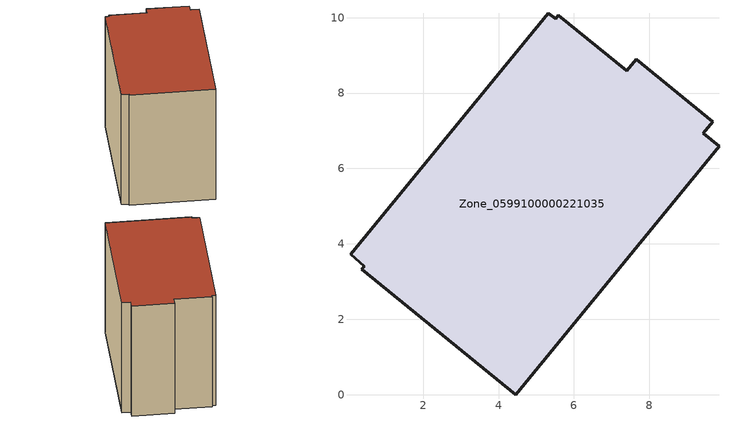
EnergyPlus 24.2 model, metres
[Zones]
Zone_0599100000221035
 floor ground (C_G): 9.43,6.93 9.85,6.59 4.46,0 0.37,3.33 0.44,3.41 0.07,3.72 5.32,10.12 5.52,9.97 5.59,10.06 7.4,8.59 7.65,8.9 9.68,7.25 z0
 wall outside (C_F): 9.85,6.59 9.43,6.93 9.68,7.25 7.65,8.9 7.4,8.59 5.59,10.06 5.52,9.97 5.32,10.12 0.07,3.72 0.44,3.41 0.37,3.33 4.46,0 9.85,6.59 z0:8.12
 roof outside (C_R): 5.59,10.06 5.52,9.97 5.32,10.12 0.07,3.72 0.44,3.41 0.37,3.33 4.46,0 9.85,6.59 9.43,6.93 9.68,7.25 7.65,8.9 7.4,8.59 z8.12
[BUILDING]
Pand.0599100000221035: North Axis=0; Terrain=City; Loads Convergence Tolerance Value=0.04; Temperature Convergence Tolerance Value=0.4; Solar Distribution=FullExterior; Maximum Number of Warmup Days=25; Minimum Number of Warmup Days=1
[Site:Location]
Rotterdam.The.Hague.AP_ZH_NLD Design_Conditions: Latitude=51.96; Longitude=4.45; Time Zone=1; Elevation=-4.5
[SITE:GROUNDTEMPERATURE:BUILDINGSURFACE]
18, 18, 18, 18, 18, 18, 18, 18, 18, 18, 18, 18
[MATERIAL] Thermal Absorptance=0.9; Solar Absorptance=0.7; Visible Absorptance=0.7
Name | Roughness | Thickness | Conductivity | Density | Specific Heat
G.TI.1946-1964 | MediumSmooth | 0.15 | 1 | 540 | 1210
F.TI.1946-1964 | Rough | 0.3 | 0.857143 | 1920 | 840
R.TI.1946-1964 | MediumRough | 0.2 | 0.277778 | 1500 | 1000
[CONSTRUCTION]
C_G: G.TI.1946-1964
C_F: F.TI.1946-1964
C_R: R.TI.1946-1964
[ZONE]
Zone_0599100000221035: Type=1; Multiplier=1; Ceiling Height=Autocalculate; Volume=Autocalculate; Floor Area=autocalculate; Part of Total Floor Area=Yes
[ZONEINFILTRATION:DESIGNFLOWRATE]
Infil_Zone_0599100000221035: Zone or ZoneList or Space or SpaceList=Zone_0599100000221035; Schedule=AlwaysOn; Design Flow Rate Calculation Method=Flow/Area; Flow Rate per Floor Area=0.003; Constant Term Coefficient=1; Temperature Term Coefficient=0; Velocity Term Coefficient=0; Velocity Squared Term Coefficient=0
[HVACTEMPLATE:ZONE:IDEALLOADSAIRSYSTEM]
Zone_0599100000221035: Maximum Heating Supply Air Temperature=50; Minimum Cooling Supply Air Temperature=13; Maximum Heating Supply Air Humidity Ratio=0.0156; Minimum Cooling Supply Air Humidity Ratio=0.0077; Heating Limit=NoLimit; Cooling Limit=NoLimit; Dehumidification Control Type=ConstantSensibleHeatRatio; Cooling Sensible Heat Ratio=0.7; Dehumidification Setpoint=60; Humidification Control Type=None; Humidification Setpoint=30; Outdoor Air Method=None; Outdoor Air Flow Rate per Person=0.00944; Outdoor Air Flow Rate per Zone Floor Area=0; Outdoor Air Flow Rate per Zone=0; Demand Controlled Ventilation Type=None; Outdoor Air Economizer Type=NoEconomizer; Heat Recovery Type=None; Sensible Heat Recovery Effectiveness=0.7; Latent Heat Recovery Effectiveness=0.65
[ZONECONTROL:THERMOSTAT]
ThermostatControl_Zone_0599100000221035: Zone or ZoneList=Zone_0599100000221035; Control Type Schedule=DualSetpointControlType; Control 1=Thermostat_Zone_0599100000221035; Temperature Difference Between Cutout And Setpoint=0
[THERMOSTATSETPOINT:DUALSETPOINT]
Thermostat_Zone_0599100000221035: Heating Setpoint Temperature Schedule=HeatingSetpoint_Zone_0599100000221035; Cooling Setpoint Temperature Schedule=CoolingSetpoint_Zone_0599100000221035
[SCHEDULE:COMPACT]
HeatingSetpoint_Zone_0599100000221035: Through: 12/31, For: AllDays, Until: 24:00, 21
CoolingSetpoint_Zone_0599100000221035: Through: 12/31, For: AllDays, Until: 24:00, 24
DualSetpointControlType: Through: 12/31, For: AllDays, Until: 24:00, 4
AlwaysOn: Through: 12/31, For: AllDays, Until: 24:00, 1
